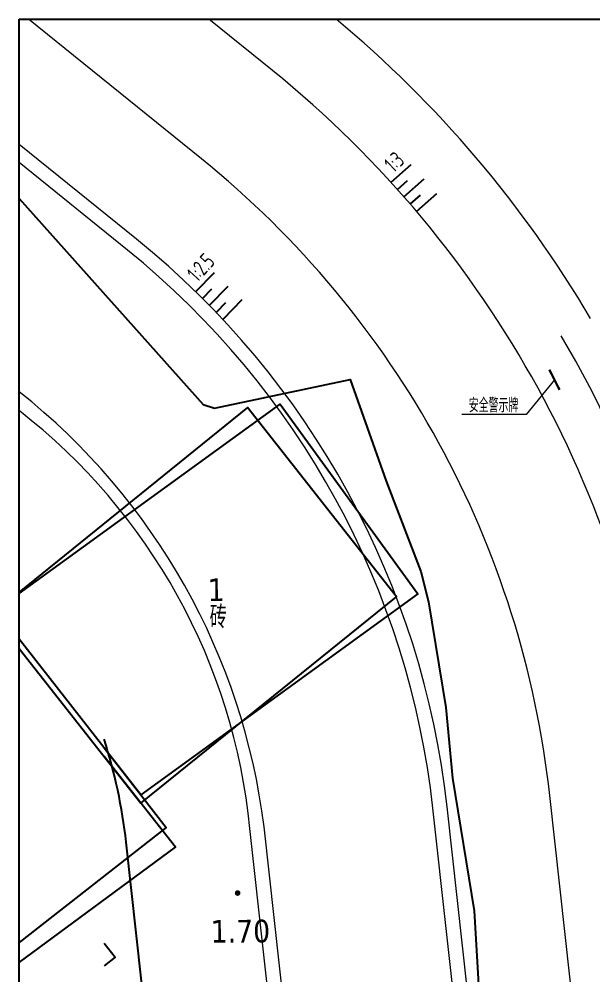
# Model space of a CAD drawing. Header units: millimetres. Extents: x -1003406 to 3312184, y 81337 to 716393.
# Drawn here: x 1373244 to 1393500, y 447846 to 481600 of the extents above; entities that cross this region are included whole.
import ezdxf
from ezdxf.enums import TextEntityAlignment as Align

# ---------------------------------------------------------------- set-up
doc = ezdxf.new("R2010")
doc.units = ezdxf.units.MM
doc.header["$LTSCALE"] = 10
doc.linetypes.add('2', pattern=[0])
doc.linetypes.add('2130', pattern=[0.2, 0.1, 0.1])
doc.layers.get('0').update_dxf_attribs({"linetype": 'CONTINUOUS'})
for name, color, linetype, lineweight in [('0堤线', 1, 'CONTINUOUS', 40), ('TEXT', 3, 'CONTINUOUS', 15), ('引线-H', 130, 'CONTINUOUS', 20)]:
    doc.layers.add(name, color=color, linetype=linetype, lineweight=lineweight)
for name, color, linetype in [('0标注', 3, 'CONTINUOUS'), ('DM', 7, 'CONTINUOUS'), ('DMTZ', 8, 'CONTINUOUS'), ('JMD', 7, 'CONTINUOUS'), ('sk-打印', 7, 'CONTINUOUS'), ('SXSS', 140, 'CONTINUOUS'), ('护岸线', 6, 'CONTINUOUS'), ('码头-SK', 7, 'CONTINUOUS')]:
    doc.layers.add(name, color=color, linetype=linetype)
doc.styles.add('HZ', font='txt.shx', dxfattribs={"bigfont": 'hzdx.shx'})
doc.styles.add('TCCAD_Dimension', font='Tssdeng.shx', dxfattribs={"width": 0.7, "bigfont": 'hztxt.shx'})
doc.styles.add('TSSD_Dimension', font='Tssdeng.shx', dxfattribs={"width": 0.7, "bigfont": 'hztxt.shx'})
doc.styles.add('方正中等线简体', font='tahoma.ttf')
doc.styles.add('方正细等线简体', font='tahoma.ttf')

# ---------------------------------------------------------------- blocks, each defined once
blk = doc.blocks.new('7201001102')
at = {"linetype": '2'}
h = blk.add_hatch(color=7, dxfattribs=at)
edge = h.paths.add_edge_path(flags=0)
edge.add_arc((0, 0), 0.25, 0, 360)

msp = doc.modelspace()

# ---------------------------------------------------------------- linework, layer by layer
at = {"layer": '0堤线', "lineweight": 25}
for points in [[(1386376.7, 475844.3), (1387089.7, 476471.4)], [(1386829.5, 475329.4), (1387542.6, 475956.6)], [(1386603.1, 475586.8), (1386959.6, 475900.4)], [(1387056, 475071.9), (1387412.5, 475385.5)], [(1387282.4, 474814.5), (1387995.5, 475441.7)], [(1379476.3, 471971.6), (1380138.5, 472652.3)], [(1379722.1, 471732.6), (1380053.2, 472072.9)], [(1379967.9, 471493.5), (1380630, 472174.2)], [(1380213.6, 471254.5), (1380544.7, 471594.8)], [(1380459.4, 471015.4), (1381121.5, 471696.1)]]:
    msp.add_lwpolyline(points, dxfattribs=at)
at = {"layer": 'DMTZ', "color": 3, "lineweight": 20, "ltscale": 1.5, "flags": 128}
for points in [[(1394125.5, 419406.8), (1394582.3, 425046.2, 0.0477173), (1394489, 431453.7), (1391980.7, 454183.5, 0.1978752), (1379679, 476668.8), (1373574.4, 481600.1)], [(1398138.6, 419406.8), (1398569.2, 424723.3, 0.0477173), (1398464.9, 431892.5), (1395956.6, 454622.3, 0.1978752), (1382192.6, 479780.4), (1379939.9, 481600.1)], [(1390463.6, 419406.8), (1390944.2, 425340.9, 0.0477173), (1390861.1, 431053.4), (1388352.7, 453783.2, 0.1978752), (1377385.4, 473829.5), (1373244.3, 477174.7)], [(1390324.4, 423882.6), (1390445.8, 425381.3, 0.0477173), (1390364.1, 430998.5), (1387855.7, 453728.3, 0.1978752), (1377071.2, 473440.5), (1373244.3, 476531.9)], [(1383942.3, 419406.8), (1384465.4, 425865.6, 0.0477173), (1384400.3, 430340.4), (1381892, 453070.2, 0.1971318), (1373244.3, 468438.5, 0.1465368)], [(1383440.6, 419406.8), (1383967, 425906, 0.0477173), (1383903.3, 430285.5), (1381395, 453015.3, 0.2059217), (1373244.3, 467772.3, 0.1465368)]]:
    msp.add_lwpolyline(points, format="xyb", dxfattribs=at)
at = {"layer": 'JMD', "color": 7, "linetype": 'Continuous', "lineweight": -3, "flags": 128}
for points in [[(1373244.3, 461318.6), (1382458.3, 468004.5), (1387323.9, 461299.1), (1377543, 454201.8), (1373244.3, 459697.7)], [(1376244.3, 455862.1), (1377543, 454201.8), (1378440.3, 453054.6), (1373244.3, 448990.5)], [(1376244.3, 448966.4), (1376631.7, 448471.2), (1376244.3, 448168.2)]]:
    msp.add_lwpolyline(points, dxfattribs=at)
at = {"layer": 'JMD', "linetype": 'Continuous', "flags": 128}
msp.add_lwpolyline([(1373244.3, 459375.6), (1377538, 453913.3), (1386562.9, 461198), (1381311.7, 467878.4), (1373244.3, 461366.6)], dxfattribs=at)
at = {"layer": 'JMD', "linetype": 'Continuous', "elevation": 1998, "flags": 128}
msp.add_lwpolyline([(1373244.3, 448283), (1378759.5, 452359.3), (1376244.3, 455559)], dxfattribs=at)
at = {"layer": 'sk-打印'}
msp.add_lwpolyline([(1373244.3, 481600.1), (1462344.3, 481600.1), (1462344.3, 418900.1), (1373244.3, 418900.1)], close=True, dxfattribs=at)
at = {"layer": 'SXSS', "elevation": 2300, "flags": 128}
msp.add_lwpolyline([(1373244.3, 475266.3), (1379736.5, 467987.3), (1380138.5, 467862.3), (1384928.5, 468877.3), (1386200.5, 465284.3), (1387426.5, 462093.3), (1387701.5, 461024.3), (1388305.5, 457287.3), (1388538.5, 454791.3), (1389313.5, 450113.3), (1389590.5, 445307.3), (1389446.5, 439117.3), (1388976.2, 430613.8), (1388976.2, 430613.8), (1388976.2, 430613.8)], dxfattribs=at)
at = {"layer": '引线-H', "const_width": 80}
msp.add_lwpolyline([(1391961.3, 469221.9), (1392324.5, 468509.1)], dxfattribs=at)
at = {"layer": '引线-H'}
msp.add_lwpolyline([(1392142.9, 468865.5), (1391141.8, 467636.9), (1388877.8, 467636.9)], dxfattribs=at)
at = {"layer": '护岸线', "color": 6, "lineweight": 15}
msp.add_lwpolyline([(1393418.7, 471027.2, 0.0863187), (1384436.4, 481600.1, 0.0722173)], format="xyb", dxfattribs=at)
at = {"layer": '护岸线', "color": 6, "lineweight": 25}
msp.add_lwpolyline([(1379026.2, 419406.8), (1379581.4, 426261.2, 0.0477173), (1379529.8, 429802.9), (1377021.5, 452532.7, 0.0501884), (1376244.3, 456175.4, 0.0501884)], format="xyb", dxfattribs=at)
at = {"layer": '码头-SK', "lineweight": 0}
msp.add_lwpolyline([(1397576.7, 454801.1, 0.1059222), (1392384.5, 470418.4)], format="xyb", dxfattribs=at)

# ---------------------------------------------------------------- block references
at = {"layer": 'DM', "color": 7, "linetype": 'Continuous', "lineweight": 0, "extrusion": (0.006996, -0.006996, 0.999951), "xscale": 399.9999999973603, "yscale": 399.9999999973603, "zscale": 399.9999999973603, "rotation": 0.4036671664295113}
msp.add_blockref('7201001102', (1380913.2, 450804.5, 8208.1), dxfattribs=at)

# ---------------------------------------------------------------- texts
at = {"layer": '0标注', "linetype": 'Continuous', "extrusion": (0.009651, -0.002178, 0.999951), "style": 'TCCAD_Dimension', "width": 0.7}
msp.add_text('1:3', height=571.43, rotation=43.15378, dxfattribs=at).set_placement((1386403.4, 476175.8, 12350.8))
at = {"layer": '0标注', "linetype": 'Continuous', "extrusion": (0.009791, -0.001422, 0.999951), "style": 'TCCAD_Dimension', "width": 0.7}
msp.add_text('1:2.5', height=571.43, rotation=47.61131, dxfattribs=at).set_placement((1379477.7, 472300.1, 12843.1))
at = {"layer": 'DM', "color": 7, "extrusion": (0.006996, -0.006996, 0.999951), "style": '方正中等线简体'}
msp.add_text('1.70', height=800, rotation=0.40366, dxfattribs=at).set_placement((1381021.8, 449445.4, 6518.2), align=Align.MIDDLE_CENTER)
at = {"layer": 'JMD', "color": 7, "extrusion": (0.006996, -0.006996, 0.999951), "style": '方正细等线简体'}
msp.add_text('1', height=800, rotation=0.40366, dxfattribs=at).set_placement((1380164.8, 461502.8, 6427.9), align=Align.MIDDLE_CENTER)
at = {"layer": 'JMD', "linetype": '2130', "lineweight": 0, "style": 'HZ', "width": 0.8}
msp.add_text('砖', height=800, dxfattribs=at).set_placement((1380275.3, 460522.1), align=Align.MIDDLE)
at = {"layer": 'TEXT', "style": 'TSSD_Dimension', "width": 0.7}
msp.add_text('安全警示牌', height=500, dxfattribs=at).set_placement((1389120.1, 467714.8))

doc.saveas('drawing.dxf')
